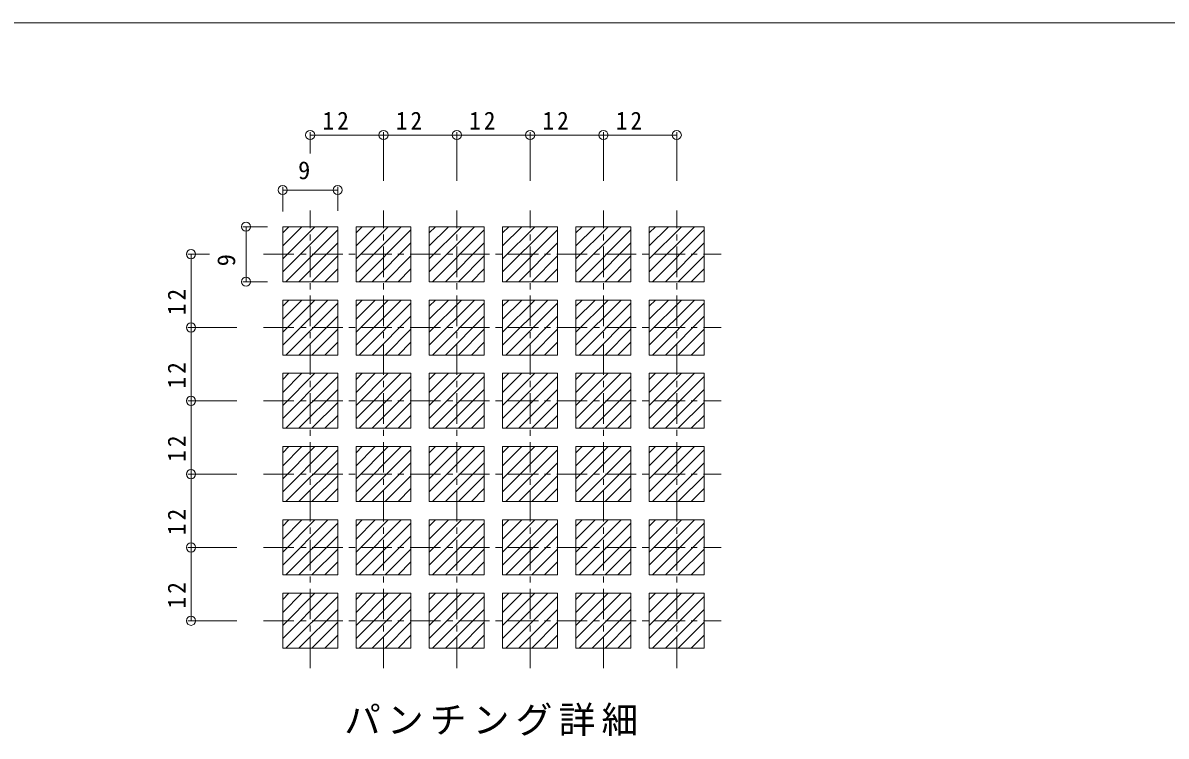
# Model space of a CAD drawing. Units: millimetres on the paper. Extents: x -420 to 373, y -297 to 267.
# Drawn here: x -30 to 157.1, y 147.6 to 264.4 of the extents above; entities that cross this region are included whole.
import ezdxf
from ezdxf.enums import TextEntityAlignment as Align

# ---------------------------------------------------------------- set-up
doc = ezdxf.new("R2010")
doc.units = ezdxf.units.MM
doc.linetypes.add('CHAIN1', pattern=[8, 5, -1, 1, -1])
for name, color, linetype, lineweight in [('0-1_USER1', 6, 'Continuous', 9), ('0-2_YKK_ZWAK', 7, 'Continuous', 9), ('0-4_YKK_12', 4, 'Continuous', 9)]:
    doc.layers.add(name, color=color, linetype=linetype, lineweight=lineweight)
doc.layers.add('0-3_YKK_11', color=3, linetype='Continuous')
doc.styles.add('ＭＳ ゴシック', font='')
doc.styles.get('ＭＳ ゴシック').set_extended_font_data('MS Gothic')

msp = doc.modelspace()

# ---------------------------------------------------------------- linework, layer by layer
at = {"layer": '0-1_USER1'}
for p, q in [((17.029, 243.034), (17.029, 246.534)), ((17.029, 246.034), (29.029, 246.034)), ((29.029, 238.534), (29.029, 246.534)), ((29.029, 246.034), (41.029, 246.034)), ((41.029, 238.534), (41.029, 246.534)), ((41.029, 246.034), (53.029, 246.034)), ((53.029, 238.534), (53.029, 246.534)), ((53.029, 246.034), (65.029, 246.034)), ((65.029, 238.534), (65.029, 246.534)), ((65.029, 246.034), (77.029, 246.034)), ((77.029, 238.534), (77.029, 246.534)), ((12.529, 233.534), (12.529, 237.534)), ((12.529, 237.034), (21.529, 237.034)), ((21.529, 233.644), (21.529, 237.534)), ((10.029, 231.034), (6.029, 231.034)), ((6.529, 231.034), (6.529, 222.034)), ((0.529, 226.534), (-2.971, 226.534)), ((-2.471, 226.534), (-2.471, 214.534)), ((10.029, 222.034), (6.029, 222.034)), ((5.029, 214.534), (-2.971, 214.534)), ((-2.471, 214.534), (-2.471, 202.534)), ((5.029, 202.534), (-2.971, 202.534)), ((-2.471, 202.534), (-2.471, 190.534)), ((5.029, 190.534), (-2.971, 190.534)), ((-2.471, 190.534), (-2.471, 178.534)), ((5.029, 178.534), (-2.971, 178.534)), ((-2.471, 178.534), (-2.471, 166.534)), ((5.029, 166.534), (-2.971, 166.534))]:
    msp.add_line(p, q, dxfattribs=at)
for centre in [(17.029, 246.034), (29.029, 246.034), (29.029, 246.034), (41.029, 246.034), (41.029, 246.034), (53.029, 246.034), (53.029, 246.034), (65.029, 246.034), (65.029, 246.034), (77.029, 246.034), (12.529, 237.034), (21.529, 237.034), (6.529, 231.034), (-2.471, 226.534), (6.529, 222.034), (-2.471, 214.534), (-2.471, 202.534), (-2.471, 190.534), (-2.471, 178.534), (-2.471, 166.534)]:
    msp.add_circle(centre, 0.75, dxfattribs=at)
at = {"layer": '0-2_YKK_ZWAK'}
msp.add_line((352.3, 264.4), (-417.7, 264.4), dxfattribs=at)
at = {"layer": '0-4_YKK_12', "linetype": 'CHAIN1'}
for p, q in [((17.029, 158.78), (17.029, 233.68)), ((29.029, 158.78), (29.029, 233.68)), ((41.029, 158.78), (41.029, 233.68)), ((53.029, 158.78), (53.029, 233.68)), ((65.029, 158.78), (65.029, 233.68)), ((77.029, 158.78), (77.029, 233.68)), ((9.379, 226.534), (84.279, 226.534)), ((9.379, 214.534), (84.279, 214.534)), ((9.379, 202.534), (84.279, 202.534)), ((9.379, 190.534), (84.279, 190.534)), ((9.379, 178.534), (84.279, 178.534)), ((9.379, 166.534), (84.279, 166.534))]:
    msp.add_line(p, q, dxfattribs=at)
at = {"layer": '0-4_YKK_12'}
for p, q in [((12.529, 227.883), (15.679, 231.034)), ((12.529, 230.005), (13.558, 231.034)), ((12.529, 231.034), (12.529, 222.034)), ((12.529, 223.641), (19.922, 231.034)), ((12.529, 225.762), (17.801, 231.034)), ((21.529, 231.034), (12.529, 231.034)), ((13.043, 222.034), (21.529, 230.519)), ((21.529, 222.034), (21.529, 231.034)), ((24.529, 231.034), (24.529, 222.034)), ((24.529, 223.641), (31.922, 231.034)), ((24.529, 230.005), (25.558, 231.034)), ((24.529, 225.762), (29.801, 231.034)), ((24.529, 227.883), (27.679, 231.034)), ((33.529, 231.034), (24.529, 231.034)), ((25.043, 222.034), (33.529, 230.519)), ((33.529, 222.034), (33.529, 231.034)), ((36.529, 227.883), (39.679, 231.034)), ((36.529, 230.005), (37.558, 231.034)), ((36.529, 231.034), (36.529, 222.034)), ((36.529, 225.762), (41.801, 231.034)), ((45.529, 231.034), (36.529, 231.034)), ((36.529, 223.641), (43.922, 231.034)), ((37.043, 222.034), (45.529, 230.519)), ((45.529, 222.034), (45.529, 231.034)), ((48.529, 231.034), (48.529, 222.034)), ((57.529, 231.034), (48.529, 231.034)), ((48.529, 223.641), (55.922, 231.034)), ((48.529, 230.005), (49.558, 231.034)), ((48.529, 225.762), (53.801, 231.034)), ((48.529, 227.883), (51.679, 231.034)), ((49.043, 222.034), (57.529, 230.519)), ((57.529, 222.034), (57.529, 231.034)), ((60.529, 227.883), (63.679, 231.034)), ((60.529, 230.005), (61.558, 231.034)), ((60.529, 231.034), (60.529, 222.034)), ((60.529, 223.641), (67.922, 231.034)), ((69.529, 231.034), (60.529, 231.034)), ((60.529, 225.762), (65.801, 231.034)), ((61.043, 222.034), (69.529, 230.519)), ((69.529, 222.034), (69.529, 231.034)), ((72.529, 230.005), (73.558, 231.034)), ((72.529, 231.034), (72.529, 222.034)), ((81.529, 231.034), (72.529, 231.034)), ((72.529, 225.762), (77.801, 231.034)), ((72.529, 223.641), (79.922, 231.034)), ((72.529, 227.883), (75.679, 231.034)), ((73.043, 222.034), (81.529, 230.519)), ((81.529, 222.034), (81.529, 231.034)), ((15.165, 222.034), (21.529, 228.398)), ((27.165, 222.034), (33.529, 228.398)), ((39.165, 222.034), (45.529, 228.398)), ((51.165, 222.034), (57.529, 228.398)), ((63.165, 222.034), (69.529, 228.398)), ((75.165, 222.034), (81.529, 228.398)), ((17.286, 222.034), (21.529, 226.277)), ((29.286, 222.034), (33.529, 226.277)), ((41.286, 222.034), (45.529, 226.277)), ((53.286, 222.034), (57.529, 226.277)), ((65.286, 222.034), (69.529, 226.277)), ((77.286, 222.034), (81.529, 226.277)), ((19.407, 222.034), (21.529, 224.155)), ((31.407, 222.034), (33.529, 224.155)), ((43.407, 222.034), (45.529, 224.155)), ((55.407, 222.034), (57.529, 224.155)), ((67.407, 222.034), (69.529, 224.155)), ((79.407, 222.034), (81.529, 224.155)), ((12.529, 222.034), (21.529, 222.034)), ((24.529, 222.034), (33.529, 222.034)), ((36.529, 222.034), (45.529, 222.034)), ((48.529, 222.034), (57.529, 222.034)), ((60.529, 222.034), (69.529, 222.034)), ((72.529, 222.034), (81.529, 222.034)), ((12.529, 215.883), (15.679, 219.034)), ((12.529, 218.005), (13.558, 219.034)), ((12.529, 219.034), (12.529, 210.034)), ((12.529, 211.641), (19.922, 219.034)), ((12.529, 213.762), (17.801, 219.034)), ((21.529, 219.034), (12.529, 219.034)), ((21.529, 210.034), (21.529, 219.034)), ((24.529, 219.034), (24.529, 210.034)), ((24.529, 211.641), (31.922, 219.034)), ((24.529, 218.005), (25.558, 219.034)), ((24.529, 215.883), (27.679, 219.034)), ((24.529, 213.762), (29.801, 219.034)), ((33.529, 219.034), (24.529, 219.034)), ((33.529, 210.034), (33.529, 219.034)), ((36.529, 215.883), (39.679, 219.034)), ((36.529, 218.005), (37.558, 219.034)), ((36.529, 219.034), (36.529, 210.034)), ((36.529, 211.641), (43.922, 219.034)), ((36.529, 213.762), (41.801, 219.034)), ((45.529, 219.034), (36.529, 219.034)), ((45.529, 210.034), (45.529, 219.034)), ((48.529, 219.034), (48.529, 210.034)), ((57.529, 219.034), (48.529, 219.034)), ((48.529, 211.641), (55.922, 219.034)), ((48.529, 218.005), (49.558, 219.034)), ((48.529, 213.762), (53.801, 219.034)), ((48.529, 215.883), (51.679, 219.034)), ((57.529, 210.034), (57.529, 219.034)), ((60.529, 215.883), (63.679, 219.034)), ((60.529, 218.005), (61.558, 219.034)), ((60.529, 219.034), (60.529, 210.034)), ((60.529, 211.641), (67.922, 219.034)), ((69.529, 219.034), (60.529, 219.034)), ((60.529, 213.762), (65.801, 219.034)), ((69.529, 210.034), (69.529, 219.034)), ((72.529, 218.005), (73.558, 219.034)), ((72.529, 219.034), (72.529, 210.034)), ((81.529, 219.034), (72.529, 219.034)), ((72.529, 211.641), (79.922, 219.034)), ((72.529, 213.762), (77.801, 219.034)), ((72.529, 215.883), (75.679, 219.034)), ((81.529, 210.034), (81.529, 219.034)), ((13.043, 210.034), (21.529, 218.519)), ((25.043, 210.034), (33.529, 218.519)), ((37.043, 210.034), (45.529, 218.519)), ((49.043, 210.034), (57.529, 218.519)), ((61.043, 210.034), (69.529, 218.519)), ((73.043, 210.034), (81.529, 218.519)), ((15.165, 210.034), (21.529, 216.398)), ((27.165, 210.034), (33.529, 216.398)), ((39.165, 210.034), (45.529, 216.398)), ((51.165, 210.034), (57.529, 216.398)), ((63.165, 210.034), (69.529, 216.398)), ((75.165, 210.034), (81.529, 216.398)), ((17.286, 210.034), (21.529, 214.277)), ((29.286, 210.034), (33.529, 214.277)), ((41.286, 210.034), (45.529, 214.277)), ((53.286, 210.034), (57.529, 214.277)), ((65.286, 210.034), (69.529, 214.277)), ((77.286, 210.034), (81.529, 214.277)), ((19.407, 210.034), (21.529, 212.155)), ((31.407, 210.034), (33.529, 212.155)), ((43.407, 210.034), (45.529, 212.155)), ((55.407, 210.034), (57.529, 212.155)), ((67.407, 210.034), (69.529, 212.155)), ((79.407, 210.034), (81.529, 212.155)), ((12.529, 210.034), (21.529, 210.034)), ((24.529, 210.034), (33.529, 210.034)), ((36.529, 210.034), (45.529, 210.034)), ((48.529, 210.034), (57.529, 210.034)), ((60.529, 210.034), (69.529, 210.034)), ((72.529, 210.034), (81.529, 210.034)), ((12.529, 203.883), (15.679, 207.034)), ((12.529, 206.005), (13.558, 207.034)), ((12.529, 207.034), (12.529, 198.034)), ((12.529, 199.641), (19.922, 207.034)), ((12.529, 201.762), (17.801, 207.034)), ((21.529, 207.034), (12.529, 207.034)), ((13.043, 198.034), (21.529, 206.519)), ((21.529, 198.034), (21.529, 207.034)), ((24.529, 207.034), (24.529, 198.034)), ((24.529, 199.641), (31.922, 207.034)), ((24.529, 206.005), (25.558, 207.034)), ((24.529, 203.883), (27.679, 207.034)), ((24.529, 201.762), (29.801, 207.034)), ((33.529, 207.034), (24.529, 207.034)), ((25.043, 198.034), (33.529, 206.519)), ((33.529, 198.034), (33.529, 207.034)), ((36.529, 203.883), (39.679, 207.034)), ((36.529, 206.005), (37.558, 207.034)), ((36.529, 207.034), (36.529, 198.034)), ((36.529, 201.762), (41.801, 207.034)), ((45.529, 207.034), (36.529, 207.034)), ((36.529, 199.641), (43.922, 207.034)), ((37.043, 198.034), (45.529, 206.519)), ((45.529, 198.034), (45.529, 207.034)), ((48.529, 207.034), (48.529, 198.034)), ((57.529, 207.034), (48.529, 207.034)), ((48.529, 199.641), (55.922, 207.034)), ((48.529, 206.005), (49.558, 207.034)), ((48.529, 201.762), (53.801, 207.034)), ((48.529, 203.883), (51.679, 207.034)), ((49.043, 198.034), (57.529, 206.519)), ((57.529, 198.034), (57.529, 207.034)), ((60.529, 203.883), (63.679, 207.034)), ((60.529, 206.005), (61.558, 207.034)), ((60.529, 207.034), (60.529, 198.034)), ((60.529, 199.641), (67.922, 207.034)), ((69.529, 207.034), (60.529, 207.034)), ((60.529, 201.762), (65.801, 207.034)), ((61.043, 198.034), (69.529, 206.519)), ((69.529, 198.034), (69.529, 207.034)), ((72.529, 206.005), (73.558, 207.034)), ((72.529, 207.034), (72.529, 198.034)), ((81.529, 207.034), (72.529, 207.034)), ((72.529, 199.641), (79.922, 207.034)), ((72.529, 201.762), (77.801, 207.034)), ((72.529, 203.883), (75.679, 207.034)), ((73.043, 198.034), (81.529, 206.519)), ((81.529, 198.034), (81.529, 207.034)), ((15.165, 198.034), (21.529, 204.398)), ((27.165, 198.034), (33.529, 204.398)), ((39.165, 198.034), (45.529, 204.398)), ((51.165, 198.034), (57.529, 204.398)), ((63.165, 198.034), (69.529, 204.398)), ((75.165, 198.034), (81.529, 204.398)), ((17.286, 198.034), (21.529, 202.277)), ((29.286, 198.034), (33.529, 202.277)), ((41.286, 198.034), (45.529, 202.277)), ((53.286, 198.034), (57.529, 202.277)), ((65.286, 198.034), (69.529, 202.277)), ((77.286, 198.034), (81.529, 202.277)), ((19.407, 198.034), (21.529, 200.156)), ((31.407, 198.034), (33.529, 200.156)), ((43.407, 198.034), (45.529, 200.156)), ((55.407, 198.034), (57.529, 200.156)), ((67.407, 198.034), (69.529, 200.156)), ((79.407, 198.034), (81.529, 200.156)), ((12.529, 198.034), (21.529, 198.034)), ((24.529, 198.034), (33.529, 198.034)), ((36.529, 198.034), (45.529, 198.034)), ((48.529, 198.034), (57.529, 198.034)), ((60.529, 198.034), (69.529, 198.034)), ((72.529, 198.034), (81.529, 198.034)), ((12.529, 191.883), (15.679, 195.034)), ((12.529, 194.005), (13.558, 195.034)), ((12.529, 195.034), (12.529, 186.034)), ((12.529, 189.762), (17.801, 195.034)), ((21.529, 195.034), (12.529, 195.034)), ((12.529, 187.641), (19.922, 195.034)), ((21.529, 186.034), (21.529, 195.034)), ((24.529, 195.034), (24.529, 186.034)), ((24.529, 187.641), (31.922, 195.034)), ((24.529, 194.005), (25.558, 195.034)), ((24.529, 191.883), (27.679, 195.034)), ((24.529, 189.762), (29.801, 195.034)), ((33.529, 195.034), (24.529, 195.034)), ((33.529, 186.034), (33.529, 195.034)), ((36.529, 191.883), (39.679, 195.034)), ((36.529, 194.005), (37.558, 195.034)), ((36.529, 195.034), (36.529, 186.034)), ((36.529, 189.762), (41.801, 195.034)), ((45.529, 195.034), (36.529, 195.034)), ((36.529, 187.641), (43.922, 195.034)), ((45.529, 186.034), (45.529, 195.034)), ((48.529, 195.034), (48.529, 186.034)), ((57.529, 195.034), (48.529, 195.034)), ((48.529, 194.005), (49.558, 195.034)), ((48.529, 189.762), (53.801, 195.034)), ((48.529, 191.883), (51.679, 195.034)), ((48.529, 187.641), (55.922, 195.034)), ((57.529, 186.034), (57.529, 195.034)), ((60.529, 191.883), (63.679, 195.034)), ((60.529, 194.005), (61.558, 195.034)), ((60.529, 195.034), (60.529, 186.034)), ((69.529, 195.034), (60.529, 195.034)), ((60.529, 189.762), (65.801, 195.034)), ((60.529, 187.641), (67.922, 195.034)), ((69.529, 186.034), (69.529, 195.034)), ((72.529, 194.005), (73.558, 195.034)), ((72.529, 195.034), (72.529, 186.034)), ((81.529, 195.034), (72.529, 195.034)), ((72.529, 189.762), (77.801, 195.034)), ((72.529, 191.883), (75.679, 195.034)), ((72.529, 187.641), (79.922, 195.034)), ((81.529, 186.034), (81.529, 195.034)), ((13.043, 186.034), (21.529, 194.519)), ((25.043, 186.034), (33.529, 194.519)), ((37.043, 186.034), (45.529, 194.519)), ((49.043, 186.034), (57.529, 194.519)), ((61.043, 186.034), (69.529, 194.519)), ((73.043, 186.034), (81.529, 194.519)), ((15.165, 186.034), (21.529, 192.398)), ((27.165, 186.034), (33.529, 192.398)), ((39.165, 186.034), (45.529, 192.398)), ((51.165, 186.034), (57.529, 192.398)), ((63.165, 186.034), (69.529, 192.398)), ((75.165, 186.034), (81.529, 192.398)), ((17.286, 186.034), (21.529, 190.277)), ((29.286, 186.034), (33.529, 190.277)), ((41.286, 186.034), (45.529, 190.277)), ((53.286, 186.034), (57.529, 190.277)), ((65.286, 186.034), (69.529, 190.277)), ((77.286, 186.034), (81.529, 190.277)), ((19.407, 186.034), (21.529, 188.156)), ((31.407, 186.034), (33.529, 188.156)), ((43.407, 186.034), (45.529, 188.156)), ((55.407, 186.034), (57.529, 188.156)), ((67.407, 186.034), (69.529, 188.156)), ((79.407, 186.034), (81.529, 188.156)), ((12.529, 186.034), (21.529, 186.034)), ((24.529, 186.034), (33.529, 186.034)), ((36.529, 186.034), (45.529, 186.034)), ((48.529, 186.034), (57.529, 186.034)), ((60.529, 186.034), (69.529, 186.034)), ((72.529, 186.034), (81.529, 186.034)), ((12.529, 179.883), (15.679, 183.034)), ((12.529, 182.005), (13.558, 183.034)), ((12.529, 183.034), (12.529, 174.034)), ((12.529, 177.762), (17.801, 183.034)), ((12.529, 175.641), (19.922, 183.034)), ((21.529, 183.034), (12.529, 183.034)), ((13.043, 174.034), (21.529, 182.519)), ((21.529, 174.034), (21.529, 183.034)), ((24.529, 183.034), (24.529, 174.034)), ((24.529, 175.641), (31.922, 183.034)), ((24.529, 182.005), (25.558, 183.034)), ((24.529, 179.883), (27.679, 183.034)), ((24.529, 177.762), (29.801, 183.034)), ((33.529, 183.034), (24.529, 183.034)), ((25.043, 174.034), (33.529, 182.519)), ((33.529, 174.034), (33.529, 183.034)), ((36.529, 179.883), (39.679, 183.034)), ((36.529, 182.005), (37.558, 183.034)), ((36.529, 183.034), (36.529, 174.034)), ((36.529, 177.762), (41.801, 183.034)), ((45.529, 183.034), (36.529, 183.034)), ((36.529, 175.641), (43.922, 183.034)), ((37.043, 174.034), (45.529, 182.519)), ((45.529, 174.034), (45.529, 183.034)), ((48.529, 183.034), (48.529, 174.034)), ((57.529, 183.034), (48.529, 183.034)), ((48.529, 177.762), (53.801, 183.034)), ((48.529, 182.005), (49.558, 183.034)), ((48.529, 179.883), (51.679, 183.034)), ((48.529, 175.641), (55.922, 183.034)), ((49.043, 174.034), (57.529, 182.519)), ((57.529, 174.034), (57.529, 183.034)), ((60.529, 179.883), (63.679, 183.034)), ((60.529, 182.005), (61.558, 183.034)), ((60.529, 183.034), (60.529, 174.034)), ((60.529, 177.762), (65.801, 183.034)), ((60.529, 175.641), (67.922, 183.034)), ((69.529, 183.034), (60.529, 183.034)), ((61.043, 174.034), (69.529, 182.519)), ((69.529, 174.034), (69.529, 183.034)), ((72.529, 182.005), (73.558, 183.034)), ((72.529, 183.034), (72.529, 174.034)), ((81.529, 183.034), (72.529, 183.034)), ((72.529, 177.762), (77.801, 183.034)), ((72.529, 179.883), (75.679, 183.034)), ((72.529, 175.641), (79.922, 183.034)), ((73.043, 174.034), (81.529, 182.519)), ((81.529, 174.034), (81.529, 183.034)), ((15.165, 174.034), (21.529, 180.398)), ((27.165, 174.034), (33.529, 180.398)), ((39.165, 174.034), (45.529, 180.398)), ((51.165, 174.034), (57.529, 180.398)), ((63.165, 174.034), (69.529, 180.398)), ((75.165, 174.034), (81.529, 180.398)), ((17.286, 174.034), (21.529, 178.277)), ((29.286, 174.034), (33.529, 178.277)), ((41.286, 174.034), (45.529, 178.277)), ((53.286, 174.034), (57.529, 178.277)), ((65.286, 174.034), (69.529, 178.277)), ((77.286, 174.034), (81.529, 178.277)), ((19.407, 174.034), (21.529, 176.155)), ((31.407, 174.034), (33.529, 176.155)), ((43.407, 174.034), (45.529, 176.155)), ((55.407, 174.034), (57.529, 176.155)), ((67.407, 174.034), (69.529, 176.155)), ((79.407, 174.034), (81.529, 176.155)), ((12.529, 174.034), (21.529, 174.034)), ((24.529, 174.034), (33.529, 174.034)), ((36.529, 174.034), (45.529, 174.034)), ((48.529, 174.034), (57.529, 174.034)), ((60.529, 174.034), (69.529, 174.034)), ((72.529, 174.034), (81.529, 174.034)), ((12.529, 167.883), (15.679, 171.034)), ((12.529, 170.005), (13.558, 171.034)), ((12.529, 165.762), (17.801, 171.034)), ((21.529, 171.034), (12.529, 171.034)), ((12.529, 163.641), (19.922, 171.034)), ((12.529, 171.034), (12.529, 162.034)), ((13.043, 162.034), (21.529, 170.519)), ((21.529, 162.034), (21.529, 171.034)), ((24.529, 163.641), (31.922, 171.034)), ((24.529, 165.762), (29.801, 171.034)), ((24.529, 170.005), (25.558, 171.034)), ((24.529, 167.883), (27.679, 171.034)), ((24.529, 171.034), (24.529, 162.034)), ((33.529, 171.034), (24.529, 171.034)), ((25.043, 162.034), (33.529, 170.519)), ((33.529, 162.034), (33.529, 171.034)), ((36.529, 167.883), (39.679, 171.034)), ((36.529, 170.005), (37.558, 171.034)), ((36.529, 165.762), (41.801, 171.034)), ((45.529, 171.034), (36.529, 171.034)), ((36.529, 163.641), (43.922, 171.034)), ((36.529, 171.034), (36.529, 162.034)), ((37.043, 162.034), (45.529, 170.519)), ((45.529, 162.034), (45.529, 171.034)), ((57.529, 171.034), (48.529, 171.034)), ((48.529, 165.762), (53.801, 171.034)), ((48.529, 170.005), (49.558, 171.034)), ((48.529, 167.883), (51.679, 171.034)), ((48.529, 163.641), (55.922, 171.034)), ((48.529, 171.034), (48.529, 162.034)), ((49.043, 162.034), (57.529, 170.519)), ((57.529, 162.034), (57.529, 171.034)), ((60.529, 167.883), (63.679, 171.034)), ((60.529, 170.005), (61.558, 171.034)), ((60.529, 171.034), (60.529, 162.034)), ((60.529, 165.762), (65.801, 171.034)), ((60.529, 163.641), (67.922, 171.034)), ((69.529, 171.034), (60.529, 171.034)), ((61.043, 162.034), (69.529, 170.519)), ((69.529, 162.034), (69.529, 171.034)), ((72.529, 170.005), (73.558, 171.034)), ((81.529, 171.034), (72.529, 171.034)), ((72.529, 165.762), (77.801, 171.034)), ((72.529, 167.883), (75.679, 171.034)), ((72.529, 163.641), (79.922, 171.034)), ((72.529, 171.034), (72.529, 162.034)), ((73.043, 162.034), (81.529, 170.519)), ((81.529, 162.034), (81.529, 171.034)), ((15.165, 162.034), (21.529, 168.398)), ((27.165, 162.034), (33.529, 168.398)), ((39.165, 162.034), (45.529, 168.398)), ((51.165, 162.034), (57.529, 168.398)), ((63.165, 162.034), (69.529, 168.398)), ((75.165, 162.034), (81.529, 168.398)), ((17.286, 162.034), (21.529, 166.277)), ((29.286, 162.034), (33.529, 166.277)), ((41.286, 162.034), (45.529, 166.277)), ((53.286, 162.034), (57.529, 166.277)), ((65.286, 162.034), (69.529, 166.277)), ((77.286, 162.034), (81.529, 166.277)), ((19.407, 162.034), (21.529, 164.155)), ((31.407, 162.034), (33.529, 164.155)), ((43.407, 162.034), (45.529, 164.155)), ((55.407, 162.034), (57.529, 164.155)), ((67.407, 162.034), (69.529, 164.155)), ((79.407, 162.034), (81.529, 164.155)), ((12.529, 162.034), (21.529, 162.034)), ((24.529, 162.034), (33.529, 162.034)), ((36.529, 162.034), (45.529, 162.034)), ((48.529, 162.034), (57.529, 162.034)), ((60.529, 162.034), (69.529, 162.034)), ((72.529, 162.034), (81.529, 162.034))]:
    msp.add_line(p, q, dxfattribs=at)

# ---------------------------------------------------------------- texts
at = {"layer": '0-1_USER1', "color": 7, "style": 'ＭＳ ゴシック'}
msp.add_text('9', height=2.933, dxfattribs=at).set_placement((15.047, 237.934), align=Align.BOTTOM_LEFT)
msp.add_text('9', height=2.933, rotation=90, dxfattribs=at).set_placement((5.629, 224.553), align=Align.BOTTOM_LEFT)
at = {"layer": '0-1_USER1', "color": 7, "char_height": 2.933, "attachment_point": 7, "style": 'ＭＳ ゴシック'}
for insert in [(19.047, 246.934), (31.047, 246.934), (43.047, 246.934), (55.047, 246.934), (67.047, 246.934)]:
    msp.add_mtext('\\T1.27;\\W0.95;12', dxfattribs=dict(at, insert=insert))
at = {"layer": '0-1_USER1', "color": 7, "char_height": 2.933, "attachment_point": 7, "rotation": 90, "style": 'ＭＳ ゴシック'}
for insert in [(-3.371, 216.552), (-3.371, 204.552), (-3.371, 192.553), (-3.371, 180.552), (-3.371, 168.552)]:
    msp.add_mtext('\\T1.27;\\W0.95;12', dxfattribs=dict(at, insert=insert))
at = {"layer": '0-3_YKK_11', "insert": (22.585, 147.649), "char_height": 4.399, "attachment_point": 7, "style": 'ＭＳ ゴシック'}
msp.add_mtext('\\T1.17;パンチング詳細', dxfattribs=at)

doc.saveas('drawing.dxf')
